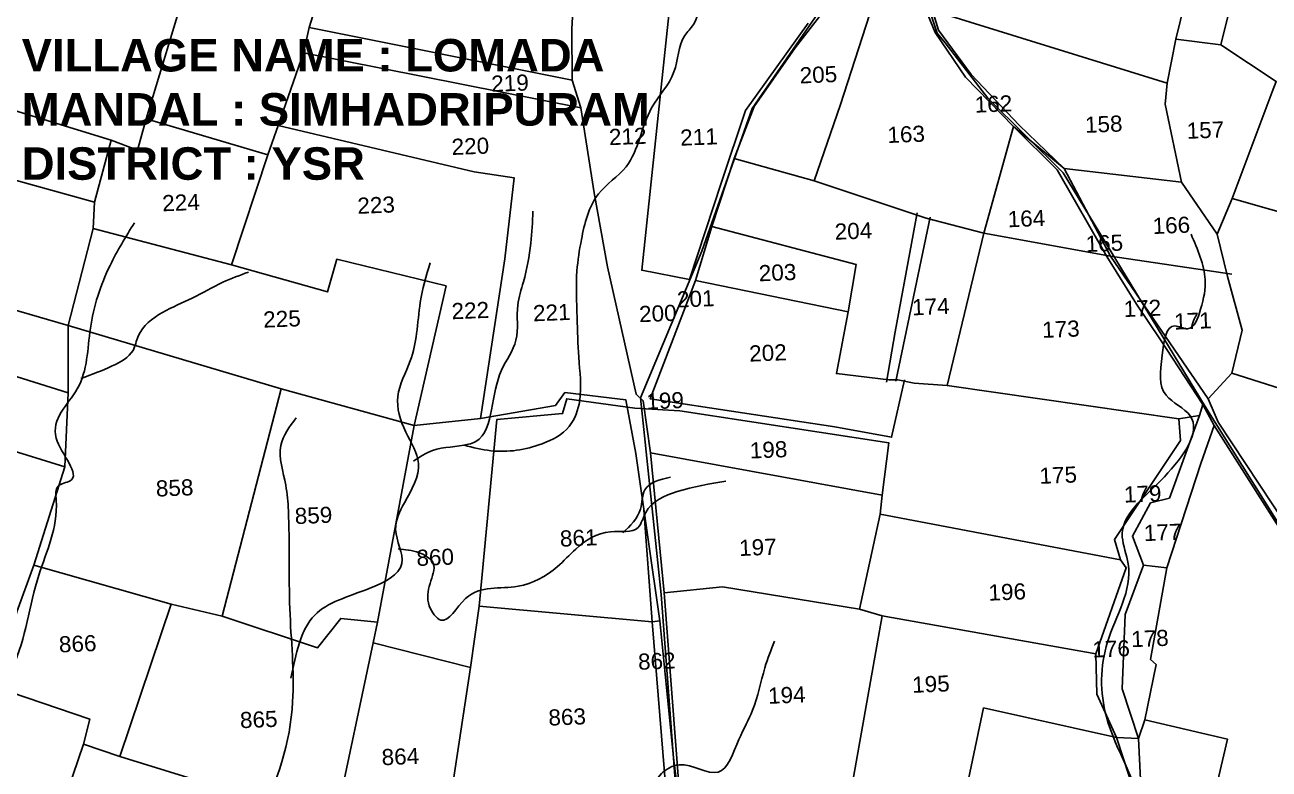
# Model space of a CAD drawing. Header units: inches. Extents: x 191726 to 254104, y 1600078 to 1621862.
# Drawn here: x 199682 to 201251, y 1614589 to 1615529 of the extents above; entities that cross this region are included whole.
import ezdxf
from ezdxf.enums import TextEntityAlignment as Align

# ---------------------------------------------------------------- set-up
doc = ezdxf.new("R2010")
doc.units = ezdxf.units.IN
doc.header["$LTSCALE"] = 15
doc.header["$MEASUREMENT"] = 0
for name, color, linetype in [('PLOT', 7, 'Continuous'), ('PLOT NO', 7, 'Continuous'), ('ROAD', 1, 'Continuous'), ('STREAM', 4, 'Continuous'), ('TEXT', 1, 'Continuous')]:
    doc.layers.add(name, color=color, linetype=linetype)
doc.styles.get("Standard").update_dxf_attribs({"font": 'arial.ttf'})

msp = doc.modelspace()

# ---------------------------------------------------------------- linework, layer by layer
at = {"layer": 'PLOT'}
for points in [[(201307.6, 1614844.8), (201186.9, 1615027.4), (201174.3, 1615056.8), (201051.3, 1615236.9), (200992.9, 1615347.7), (200936.1, 1615402.4), (200875.3, 1615466.2), (200834.1, 1615522.1), (200826.5, 1615547), (200799.3, 1615658.1), (200791.6, 1615688.7), (200783.1, 1615779.5), (200752, 1615882.6), (200707.8, 1616004), (200889.4, 1616008.3), (200966.7, 1615955.7), (201048, 1615873.1), (201104.6, 1615846.5), (201152.1, 1615814.5), (201195.1, 1615772.3), (201223.7, 1615768.5), (201282.5, 1615744.2), (201243.6, 1615618), (201394.6, 1615563.4)], [(201174.3, 1615056.8), (201204.3, 1615089), (201217.2, 1615143.6), (201198.8, 1615211.3), (201185.9, 1615264.6), (201140.6, 1615330.5), (201120.1, 1615428.6), (201122.6, 1615455.5), (201133.8, 1615510.8), (201175.7, 1615682.5), (201195.1, 1615772.3)], [(199640.8, 1614273.7), (199687.4, 1614427.6), (199701.4, 1614461.1), (199755.6, 1614621), (199763.5, 1614652.4), (199623.6, 1614700), (199656.7, 1614727.6), (199671.4, 1614788), (199693, 1614846.6), (199732.1, 1614971), (199736.3, 1615064.5), (199736, 1615149.4), (199767.9, 1615271.9), (199769.6, 1615305), (199790.3, 1615383.3), (199823.8, 1615370.6), (199834.5, 1615410.1), (199886.4, 1615581.5), (199904.1, 1615640.1)], [(201190.4, 1615503.9), (201219.8, 1615623), (201243.6, 1615618)], [(200064.1, 1615602.6), (200040.2, 1615525.5), (200033, 1615493.5), (200001.3, 1615402), (199988.1, 1615364.9), (199942.3, 1615226), (200063.4, 1615191.7), (200075.2, 1615233.1), (200213, 1615199.3), (200172.9, 1615023.1), (200126.5, 1614774.9), (200120.8, 1614748.8), (200073.4, 1614523.8), (200053.1, 1614527.3), (200003.1, 1614402.6), (199965, 1614314), (199905, 1614191.4), (199891.4, 1614196.9), (199882.5, 1614066.3), (199879.2, 1613963)], [(200366.7, 1613465.3), (200396.4, 1613566), (200425.4, 1613681), (200454.1, 1613802.8), (200496.7, 1613935.6), (200506, 1613992.4), (200524.8, 1614145.5), (200527.8, 1614303.8), (200515.7, 1614428.5), (200513.8, 1614461.3), (200507.6, 1614558.4), (200487.9, 1614811.8), (200470.8, 1614988.7), (200461.6, 1615054.2), (200452.6, 1615062.5), (200416.8, 1615223.6), (200399.7, 1615316.8), (200383, 1615424.3), (200372, 1615459.3), (200371.4, 1615523.5), (200375.7, 1615602)], [(200497.8, 1615577.8), (200483.6, 1615442.2), (200459.8, 1615219.2), (200520.2, 1615207.3), (200560.6, 1615330.2), (200590.5, 1615420.6), (200669.9, 1615531.1)], [(200863.2, 1614534.4), (200891, 1614666.5), (201058.8, 1614629.4), (201086.3, 1614628.1), (201094.5, 1614651.6), (201108.7, 1614721.4), (201101.7, 1614727.6), (201122.3, 1614843.5), (201165, 1614975.1), (201182, 1615023.3), (201167.8, 1615049.5), (201114.2, 1615131.2), (201084.1, 1615176.5), (201046.5, 1615236.5), (200983.8, 1615345.9), (200928.7, 1615400.8), (200868.3, 1615462.9), (200830.1, 1615519.3), (200811.5, 1615564.7)], [(200751.6, 1615556), (200710.6, 1615428.2), (200677.3, 1615332), (200576.3, 1615360), (200601.7, 1615425.7), (200653.4, 1615500.1), (200689.9, 1615547.1)], [(201122.6, 1615455.5), (200826.5, 1615547)], [(200372, 1615459.3), (200040.2, 1615525.5)], [(201185.9, 1615264.6), (201204.8, 1615309.6), (201255.3, 1615444.3), (201260.2, 1615457.6), (201190.4, 1615503.9), (201133.8, 1615510.8)], [(200033, 1615493.5), (200383, 1615424.3)], [(199583, 1615446.8), (199790.3, 1615383.3)], [(199834.5, 1615410.1), (199988.1, 1615364.9)], [(200497.1, 1613988.8), (200524.8, 1614145.5), (200517.4, 1614334.4), (200507.9, 1614460.1), (200505.4, 1614515.8), (200505.6, 1614556.8), (200500, 1614604), (200482.7, 1614776.3), (200452.5, 1614987.8), (200439.8, 1615055.4), (200362.8, 1615064.6), (200350.8, 1615048.4), (200256.3, 1615032), (200286.9, 1615233.5), (200298.9, 1615335.6), (200248.4, 1615343.4), (200001.3, 1615402)], [(201140.6, 1615330.5), (200992.9, 1615347.7), (200928.7, 1615400.8), (200891.5, 1615266), (200845, 1615073.7)], [(199542.1, 1615368.3), (199769.6, 1615305)], [(201095.9, 1614438.6), (201086.3, 1614628.1), (201065.9, 1614690.8), (201069.8, 1614784.6), (201092.7, 1614846.9), (201078.8, 1614883.2), (201101.7, 1614925.3), (201125.5, 1614931.5), (201163.6, 1615035.8), (201167.8, 1615049.5), (201163.6, 1615035.8), (201137.5, 1615031.7), (200845, 1615073.7), (200803.5, 1615076.5), (200782.9, 1615080.6), (200771.7, 1615080.6), (200705.5, 1615088.6), (200720.3, 1615166.6), (200527.6, 1615206.3), (200548.2, 1615274.5), (200576.3, 1615360)], [(200677.3, 1615332), (200818.7, 1615284.9), (200891.5, 1615266), (201051.3, 1615236.9), (201204.4, 1615214.2)], [(201351.1, 1615268.1), (201204.8, 1615309.6)], [(200807.1, 1615291.4), (200779.6, 1615141.4), (200768.5, 1615077.9)], [(200780.5, 1615079), (200823.6, 1615286.1)], [(199767.9, 1615271.9), (199942.3, 1615226)], [(200548.2, 1615274.5), (200730.3, 1615226.5), (200720.3, 1615166.6)], [(199476.9, 1615224.7), (199736, 1615149.4)], [(200527.6, 1615206.3), (200470.6, 1615056.7), (200703.5, 1615021.3), (200775.1, 1615008.3), (200791.2, 1615080.7)], [(199442.2, 1615156.6), (199736.3, 1615064.5)], [(199736, 1615149.4), (200004.8, 1615069.2), (200172.9, 1615023.1), (200256.3, 1615032)], [(201204.3, 1615089), (201379.1, 1615033.8), (201509.1, 1614975.6), (201531.3, 1614965.5)], [(200004.8, 1615069.2), (199930.4, 1614782.4)], [(200219.4, 1614556.9), (200243.6, 1614717.6), (200254.6, 1614794.9), (200277.1, 1615030.7), (200359.9, 1615038.2), (200365.2, 1615056.8), (200451.2, 1615044.9), (200507.8, 1615041.6), (200771.5, 1615001.3), (200763.1, 1614935), (200760.4, 1614911.1), (200734.6, 1614791.3), (200763, 1614782.7), (200719.1, 1614534.1)], [(199499.6, 1615042.7), (199732.1, 1614971)], [(200763, 1614782.7), (201032.7, 1614735), (201071.1, 1614843.3), (201063.6, 1614853.7), (201056.2, 1614879), (201139.6, 1615004.3), (201137.5, 1615031.7)], [(201675.9, 1614353.1), (201587.3, 1614467.1), (201490.2, 1614580.7), (201470.5, 1614592), (201287.3, 1614857.9), (201182, 1615023.3)], [(200470.8, 1614988.7), (200763.1, 1614935)], [(200507.9, 1614460.1), (200498, 1614466.9), (200472.8, 1614775.2), (200462.4, 1614916.8)], [(200760.4, 1614911.1), (201063.6, 1614853.7)], [(199693, 1614846.6), (199866, 1614797.4), (199930.4, 1614782.4), (200050.8, 1614742.5), (200080.1, 1614779.5), (200126.5, 1614774.9)], [(201122.3, 1614843.5), (201092.7, 1614846.9)], [(200487.9, 1614811.8), (200561.6, 1614819.4), (200734.6, 1614791.3)], [(199866, 1614797.4), (199801.3, 1614605.3)], [(200254.6, 1614794.9), (200472.8, 1614775.2), (200482.7, 1614776.3)], [(200120.8, 1614748.8), (200243.6, 1614717.6)], [(201032.7, 1614735), (201034, 1614683.9), (201058.8, 1614629.4)], [(201094.5, 1614651.6), (201198.9, 1614627), (201170.8, 1614506.8), (201150.6, 1614447.1), (201108.3, 1614227.6)], [(199755.6, 1614621), (199801.3, 1614605.3), (200053.1, 1614527.3), (200073.4, 1614523.8), (200206.6, 1614477.6)], [(201058.8, 1614629.4), (201075.2, 1614579.2), (201081.2, 1614482), (201063.8, 1614372.1)]]:
    msp.add_lwpolyline(points, dxfattribs=at)
at = {"layer": 'ROAD'}
for points in [[(201486, 1614587.7), (201455.7, 1614629.4), (201279.7, 1614873.5), (201170.7, 1615047.3), (200991.5, 1615342.3), (200896.5, 1615436.2), (200842.7, 1615506.2), (200832.6, 1615518.4), (200808.1, 1615592.7), (200787.7, 1615702.1), (200776.8, 1615788.1), (200732.2, 1615924.1), (200697.8, 1616025.1)], [(200192.4, 1612788.8), (200232.3, 1612959.6), (200297.5, 1613191.5), (200282.8, 1613206.6), (200313.9, 1613290.4), (200333.5, 1613386.6), (200363.4, 1613498.4), (200455.4, 1613823.5), (200494.8, 1613944.3), (200515.8, 1614075), (200523.5, 1614321.9), (200504, 1614547.1), (200484.3, 1614809.7), (200458.3, 1615058), (200535.5, 1615243.3), (200599, 1615423.4), (200686.6, 1615550.1), (200792.5, 1615683.2)]]:
    msp.add_lwpolyline(points, dxfattribs=at)
at = {"layer": 'STREAM'}
for points in [[(200284.6, 1617318.1), (200282.8, 1617295.2), (200308, 1617264.9), (200318.8, 1617237.9), (200313.2, 1617200.9), (200311.6, 1617163.8), (200314.4, 1617133), (200342.5, 1617096.6), (200382, 1617048.7), (200413.1, 1617023.6), (200433.1, 1617001.4), (200471.7, 1616974), (200539, 1616906.3), (200567.3, 1616856.5), (200569.1, 1616800.5), (200558.2, 1616754.8), (200544.3, 1616684.2), (200533.3, 1616679.5), (200507.2, 1616682.2), (200451.6, 1616680.6), (200406.4, 1616667.1), (200348.6, 1616657.4), (200255.5, 1616634.5), (200207.1, 1616620.9), (200137.7, 1616623.1), (200079.8, 1616633.1), (200010.4, 1616657.1), (199951.4, 1616647.3), (199867.7, 1616603.8), (199798.1, 1616565.2), (199772.9, 1616530.2), (199741.5, 1616491.5), (199704.4, 1616443.6), (199662.4, 1616380.8), (199661.2, 1616317), (199670.5, 1616267.9), (199687.2, 1616206.8), (199693.4, 1616158.4), (199699.8, 1616106.7), (199679.8, 1616033.6), (199661, 1615960.5), (199613.5, 1615894.5), (199570.7, 1615849), (199519.3, 1615802.4), (199421.8, 1615734.9), (199369.1, 1615688.9), (199325.7, 1615644.5), (199307, 1615618.5), (199252.2, 1615559.2), (199180.7, 1615536.5), (199109.1, 1615564), (199024.5, 1615637.9), (198977.5, 1615685.5), (198908.7, 1615697.2), (198836.5, 1615738.8), (198829.8, 1615782.5), (198830.1, 1615727.5), (198819.4, 1615685.6), (198809.4, 1615626.5), (198805, 1615581.2), (198773.8, 1615539.2), (198725.8, 1615501.4), (198686.7, 1615425.4), (198692.5, 1615373.7), (198688.2, 1615310.4), (198665, 1615270), (198613.7, 1615188.9), (198579.8, 1615137.5), (198564.4, 1615073.2), (198539.2, 1614958.4), (198526.6, 1614903.5), (198525.1, 1614861.8), (198530.9, 1614839.8), (198526.1, 1614821.7), (198505.5, 1614821.7), (198462.3, 1614863.8), (198415.4, 1614939.3), (198351.8, 1615030.1), (198354.7, 1615099.5), (198362.9, 1615187.9), (198390.6, 1615270.6), (198403.1, 1615314.9), (198370.2, 1615365), (198327.3, 1615399.5), (198293.1, 1615482.2), (198278.6, 1615581.2), (198265.7, 1615641.9), (198256.5, 1615669), (198247.3, 1615699)], [(198709.8, 1615373.8), (198750.2, 1615429.5), (198786.4, 1615492.2), (198855.8, 1615548.4), (198923.2, 1615555.5), (199031.7, 1615550.8), (199114.3, 1615525), (199158.7, 1615509.4), (199248.3, 1615541.9), (199319.4, 1615626.8), (199462.9, 1615732.4), (199573.7, 1615804.7), (199641, 1615896.9), (199691.7, 1615984.7), (199733.3, 1616091.4), (199725.4, 1616176.5), (199721.2, 1616268.4), (199710.1, 1616336.9), (199701.3, 1616396.5), (199812.1, 1616498.6), (199893.8, 1616568.8), (199983, 1616578.1), (200034.2, 1616538.9), (200085.4, 1616515.8), (200199.6, 1616546.8), (200245.4, 1616595.6), (200321.5, 1616611.5), (200430.7, 1616616.6), (200542.4, 1616629.4), (200596, 1616690.1), (200624, 1616750.5), (200680.4, 1616839), (200695.9, 1616862.1), (200737.6, 1616917.9), (200765.6, 1616909.3), (200788.3, 1616906.3), (200802.4, 1616924.3), (200844.2, 1616927.2)], [(200236, 1614998.2), (200269.4, 1614991.3), (200334.1, 1615000), (200368.3, 1615022), (200381.5, 1615054.5), (200380.3, 1615109.2), (200378.3, 1615159.6), (200378.1, 1615218.4), (200383.7, 1615257.8), (200405.2, 1615315.4), (200440, 1615349.8), (200472.3, 1615424.1), (200500.5, 1615469.5), (200514.1, 1615515.5), (200524.9, 1615529.3), (200534.2, 1615555.5), (200546.7, 1615580.7), (200559.1, 1615604.9)], [(201245.9, 1613153.1), (201184.5, 1613141.7), (201129.9, 1613134.4), (201038.8, 1613141.1), (200902, 1613191.7), (200752.9, 1613244.5), (200565.3, 1613312.1), (200509.8, 1613363.4), (200432.8, 1613401), (200317.1, 1613475), (200196.7, 1613518.6), (200119.5, 1613546.4), (199904.4, 1613616.9), (199854.8, 1613615.6), (199729.8, 1613646.1), (199627.9, 1613661.4), (199508.5, 1613697.9), (199437.6, 1613745.3), (199314.6, 1613864.7), (199198.7, 1614007), (199124.8, 1614132.3), (199111, 1614219.8), (199017.4, 1614319.9), (198877.1, 1614428.4), (198744.9, 1614517.6), (198673.8, 1614587.5), (198584.7, 1614704.5), (198561.9, 1614728.1), (198541, 1614798.6), (198558.2, 1614886.3), (198571.2, 1615048.9), (198595.1, 1615144.6), (198658, 1615233.4), (198714.6, 1615301.4), (198719, 1615338.3), (198700.9, 1615405), (198683.7, 1615430.8)], [(200171.8, 1614978.2), (200196, 1614991.5), (200241.2, 1614999.5), (200250.3, 1615002.9), (200270.4, 1615042.9), (200282.9, 1615092.9), (200301, 1615130.8), (200303.4, 1615175.2), (200310.5, 1615204.4), (200319.9, 1615253.3), (200322.5, 1615293.6)], [(199433.5, 1614287.8), (199437, 1614357), (199432.6, 1614441.5), (199493, 1614481), (199522.8, 1614536.8), (199594.7, 1614624.3), (199666.4, 1614717.9), (199699.1, 1614834.1), (199721.1, 1614928.9), (199723.5, 1614946.5), (199738.7, 1614953.3), (199721.1, 1615007.3), (199747.6, 1615069.2), (199764.2, 1615145.8), (199789, 1615225.2), (199819.9, 1615279.1)], [(201009.9, 1614227.3), (201052.2, 1614287), (201061.5, 1614366.2), (201091.3, 1614531.7), (201046, 1614655.4), (201047.4, 1614749.8), (201073.6, 1614848.3), (201066.1, 1614882.2), (201119.2, 1614958.5), (201151.5, 1615035.5), (201121.4, 1615061.2), (201116.3, 1615111.8), (201132.5, 1615148.8), (201148.2, 1615145.2), (201164.9, 1615169.8), (201170.6, 1615207.3), (201152.8, 1615264.7)], [(200017.3, 1614704.1), (200047.2, 1614783.7), (200116.1, 1614817.4), (200157.2, 1614848.9), (200149.3, 1614891.9), (200160.4, 1614925.4), (200178.1, 1614975.3), (200162.1, 1615014.9), (200152, 1615059.9), (200167.8, 1615104.9), (200175.8, 1615139.2), (200180.4, 1615178.6), (200192.9, 1615228.6)], [(199752.3, 1615082.4), (199791.9, 1615098.4), (199818, 1615118), (199824.5, 1615135.8), (199855.3, 1615165.9), (199892.8, 1615183.9), (199931.3, 1615204), (199963.8, 1615216.7)], [(199895.4, 1613601.4), (199891.1, 1613685.8), (199926.4, 1613758.4), (199808.7, 1613811.5), (199755.8, 1613896.1), (199671.8, 1613957.7), (199626.9, 1613990.5), (199569.5, 1614059.4), (199528.1, 1614087.7), (199473.4, 1614191.8), (199431.3, 1614290.2), (199373.1, 1614298.9), (199339.1, 1614323.3), (199312.2, 1614376.9), (199288.4, 1614429.6), (199261.7, 1614480.1), (199249.7, 1614522), (199280.7, 1614573.7), (199301.1, 1614605.5), (199319, 1614648.5), (199341.2, 1614713.3), (199362.1, 1614787.4), (199389.4, 1614828.2), (199413.1, 1614907.6), (199449.1, 1614964.7), (199479, 1615018.5), (199502.9, 1615065.9), (199548.6, 1615111)], [(199762.2, 1613917.7), (199739.6, 1614018.9), (199742.2, 1614135.6), (199745.5, 1614235.8), (199769.9, 1614297.6), (199816.3, 1614404.7), (199840.3, 1614448.9), (199880.9, 1614467), (199931.3, 1614472.1), (199974.8, 1614522.9), (200019.4, 1614674.2), (200015.8, 1614791.7), (200014, 1614915.8), (200010.7, 1614947.7), (200004.6, 1614998), (200023.9, 1615032.8)], [(200152.7, 1614867.3), (200178.8, 1614862.5), (200196.8, 1614849), (200192.7, 1614823.5), (200191.8, 1614795.6), (200206.2, 1614777.4), (200237.5, 1614804.6), (200303.7, 1614820.1), (200353.3, 1614844.8), (200376.5, 1614867.1), (200420.4, 1614888.9), (200455.2, 1614894.2), (200464.8, 1614913.4), (200504.6, 1614939.6), (200565.7, 1614953)], [(200436, 1614887.6), (200458.2, 1614917.6), (200463.7, 1614941.8), (200496.1, 1614958)], [(200505.8, 1614467.3), (200484.6, 1614583.6), (200507, 1614594.8), (200556.1, 1614585.4), (200582.4, 1614626.8), (200599.7, 1614663.8), (200615.2, 1614717.3), (200627.3, 1614750.9)]]:
    msp.add_spline(points, degree=3, dxfattribs=at)

# ---------------------------------------------------------------- texts
at = {"layer": 'PLOT NO'}
for s, p in [('205', (200682.7, 1615466)), ('219', (200293.6, 1615455.4)), ('162', (200903.5, 1615429.1)), ('158', (201042.6, 1615403.6)), ('157', (201170.9, 1615396.1)), ('212', (200442.1, 1615388.1)), ('211', (200532, 1615387.4)), ('163', (200793.4, 1615390.8)), ('220', (200243.6, 1615375.7)), ('224', (199878.5, 1615304.6)), ('223', (200124.7, 1615301.4)), ('164', (200945.1, 1615284.4)), ('204', (200726.9, 1615268.7)), ('166', (201127.9, 1615275.9)), ('165', (201043.4, 1615253.2)), ('203', (200631.1, 1615216.2)), ('201', (200527.9, 1615183.1)), ('222', (200243.5, 1615168.3)), ('221', (200346.3, 1615165.7)), ('200', (200480.1, 1615164.6)), ('174', (200824.5, 1615173.2)), ('172', (201091.4, 1615171.1)), ('225', (200005.9, 1615157.7)), ('173', (200988.6, 1615144.8)), ('171', (201155.1, 1615155.2)), ('202', (200619, 1615114.8)), ('199', (200489.3, 1615054.5)), ('198', (200619.8, 1614992.5)), ('175', (200985.2, 1614960.5)), ('858', (199870.5, 1614944.4)), ('179', (201091.7, 1614936.8)), ('859', (200045.7, 1614909.7)), ('861', (200380.2, 1614881.2)), ('177', (201116.9, 1614888.2)), ('197', (200606.3, 1614869.4)), ('860', (200199.2, 1614856.8)), ('196', (200920.9, 1614813)), ('178', (201100.9, 1614754.3)), ('866', (199748.2, 1614747.6)), ('176', (201051.9, 1614741.2)), ('862', (200478.8, 1614725.7)), ('195', (200824.6, 1614696.7)), ('194', (200642.8, 1614682.8)), ('865', (199976.6, 1614652)), ('863', (200365.7, 1614655.2)), ('864', (200155.3, 1614605.2))]:
    msp.add_text(s, height=20.34, rotation=2.2624, dxfattribs=at).set_placement(p, align=Align.MIDDLE_CENTER)
at = {"layer": 'TEXT', "insert": (199677.6, 1615511.1), "char_height": 41.015, "width": 1072.762, "attachment_point": 1}
msp.add_mtext('{\\fArial|b1|i0|c0|p34;\\C1;VILLAGE NAME :\\C5; LOMADA\\P\\C1;MANDAL : \\C5;SIMHADRIPURAM\\P\\C1;DISTRICT : \\C5;YSR}', dxfattribs=at)

doc.saveas('drawing.dxf')
